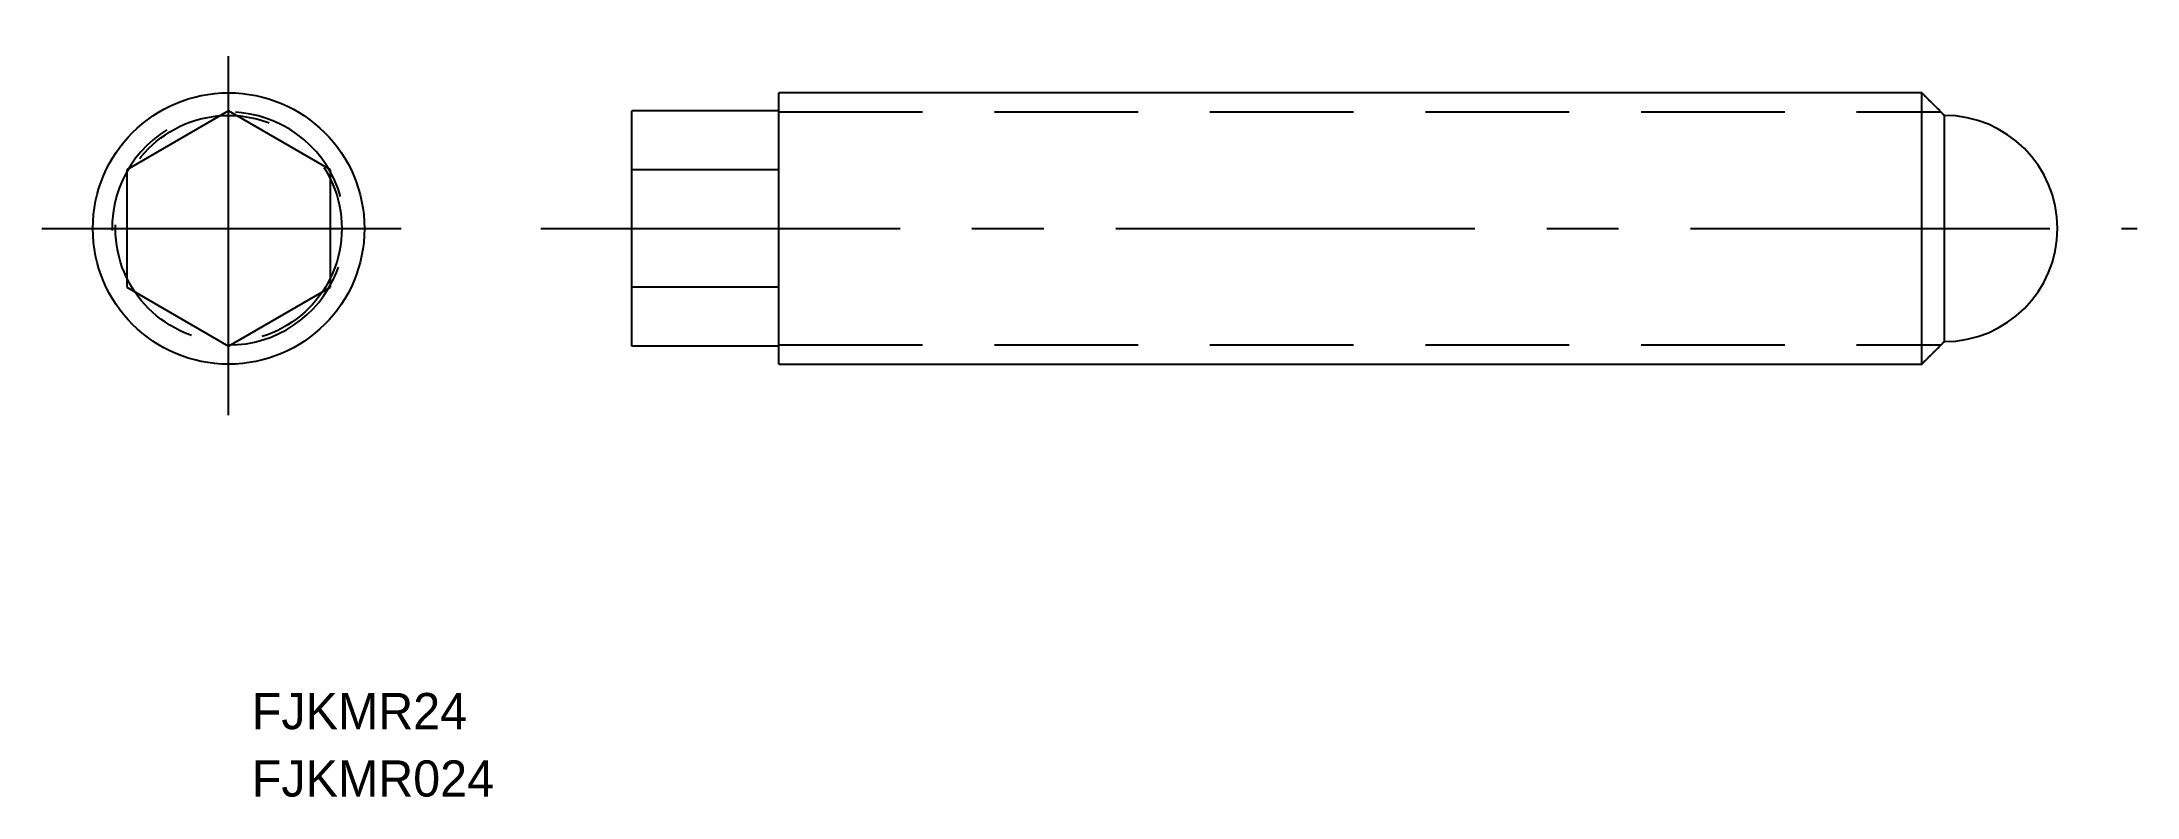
# Model space of a CAD drawing. Extents: x -17 to 169, y 2 to 68.
import ezdxf

# ---------------------------------------------------------------- set-up
doc = ezdxf.new("R2010")
doc.units = 0
doc.linetypes.add('CENTER', pattern=[50.8, 31.75, -6.35, 6.35, -6.35])
doc.linetypes.add('DASHED', pattern=[19.05, 12.7, -6.35])
doc.layers.get('0').update_dxf_attribs({"linetype": 'CONTINUOUS'})
doc.layers.add('CENTER', color=1, linetype='CENTER')
doc.styles.get("Standard").update_dxf_attribs({"font": 'txt', "oblique": 10})

msp = doc.modelspace()

# ---------------------------------------------------------------- linework, layer by layer
at = {"color": 7, "linetype": 'CONTINUOUS'}
for p, q in [((48.62, 39.78), (48.62, 63.78)), ((149.62, 39.78), (149.62, 63.78)), ((0, 62.17), (-9, 56.98)), ((9, 56.98), (0, 62.17)), ((48.62, 62.17), (35.62, 62.17)), ((35.62, 56.98), (35.62, 62.17)), ((151.62, 41.78), (151.62, 61.78)), ((-9, 56.98), (-9, 46.59)), ((9, 46.59), (9, 56.98)), ((48.62, 56.98), (35.62, 56.98)), ((35.62, 46.59), (35.62, 56.98)), ((-9, 46.59), (0, 41.39)), ((0, 41.39), (9, 46.59)), ((48.62, 46.59), (35.62, 46.59)), ((35.62, 41.39), (35.62, 46.59)), ((48.62, 41.39), (35.62, 41.39))]:
    msp.add_line(p, q, dxfattribs=at)
at = {"color": 3, "linetype": 'DASHED'}
for p, q in [((48.62, 62.09), (151.32, 62.09)), ((48.62, 41.48), (151.32, 41.48))]:
    msp.add_line(p, q, dxfattribs=at)
at = {"color": 7}
for points in [[(149.62, 63.78, 0), (148.02, 63.78, 0), (146.42, 63.78, 0), (144.81, 63.78, 0), (143.21, 63.78, 0), (141.61, 63.78, 0), (140, 63.78, 0), (138.4, 63.78, 0), (136.8, 63.78, 0), (135.2, 63.78, 0), (133.59, 63.78, 0), (131.99, 63.78, 0), (130.39, 63.78, 0), (128.78, 63.78, 0), (127.18, 63.78, 0), (125.58, 63.78, 0), (123.97, 63.78, 0), (122.37, 63.78, 0), (120.77, 63.78, 0), (119.16, 63.78, 0), (117.56, 63.78, 0), (115.96, 63.78, 0), (114.35, 63.78, 0), (112.75, 63.78, 0), (111.15, 63.78, 0), (109.54, 63.78, 0), (107.94, 63.78, 0), (106.34, 63.78, 0), (104.74, 63.78, 0), (103.13, 63.78, 0), (101.53, 63.78, 0), (99.93, 63.78, 0), (98.32, 63.78, 0), (96.72, 63.78, 0), (95.12, 63.78, 0), (93.51, 63.78, 0), (91.91, 63.78, 0), (90.31, 63.78, 0), (88.7, 63.78, 0), (87.1, 63.78, 0), (85.5, 63.78, 0), (83.89, 63.78, 0), (82.29, 63.78, 0), (80.69, 63.78, 0), (79.08, 63.78, 0), (77.48, 63.78, 0), (75.88, 63.78, 0), (74.27, 63.78, 0), (72.67, 63.78, 0), (71.07, 63.78, 0), (69.47, 63.78, 0), (67.86, 63.78, 0), (66.26, 63.78, 0), (64.66, 63.78, 0), (63.05, 63.78, 0), (61.45, 63.78, 0), (59.85, 63.78, 0), (58.24, 63.78, 0), (56.64, 63.78, 0), (55.04, 63.78, 0), (53.43, 63.78, 0), (51.83, 63.78, 0), (50.23, 63.78, 0), (48.62, 63.78, 0)], [(151.62, 61.78, 0), (151.59, 61.81, 0), (151.56, 61.84, 0), (151.53, 61.88, 0), (151.5, 61.91, 0), (151.47, 61.94, 0), (151.43, 61.97, 0), (151.4, 62, 0), (151.37, 62.04, 0), (151.34, 62.07, 0), (151.31, 62.1, 0), (151.27, 62.13, 0), (151.24, 62.16, 0), (151.21, 62.19, 0), (151.18, 62.23, 0), (151.15, 62.26, 0), (151.12, 62.29, 0), (151.08, 62.32, 0), (151.05, 62.35, 0), (151.02, 62.38, 0), (150.99, 62.42, 0), (150.96, 62.45, 0), (150.93, 62.48, 0), (150.89, 62.51, 0), (150.86, 62.54, 0), (150.83, 62.58, 0), (150.8, 62.61, 0), (150.77, 62.64, 0), (150.74, 62.67, 0), (150.7, 62.7, 0), (150.67, 62.73, 0), (150.64, 62.77, 0), (150.61, 62.8, 0), (150.58, 62.83, 0), (150.54, 62.86, 0), (150.51, 62.89, 0), (150.48, 62.92, 0), (150.45, 62.96, 0), (150.42, 62.99, 0), (150.39, 63.02, 0), (150.35, 63.05, 0), (150.32, 63.08, 0), (150.29, 63.11, 0), (150.26, 63.15, 0), (150.23, 63.18, 0), (150.2, 63.21, 0), (150.16, 63.24, 0), (150.13, 63.27, 0), (150.1, 63.31, 0), (150.07, 63.34, 0), (150.04, 63.37, 0), (150, 63.4, 0), (149.97, 63.43, 0), (149.94, 63.46, 0), (149.91, 63.5, 0), (149.88, 63.53, 0), (149.85, 63.56, 0), (149.81, 63.59, 0), (149.78, 63.62, 0), (149.75, 63.65, 0), (149.72, 63.69, 0), (149.69, 63.72, 0), (149.66, 63.75, 0), (149.62, 63.78, 0)], [(149.62, 39.78, 0), (149.66, 39.81, 0), (149.69, 39.84, 0), (149.72, 39.88, 0), (149.75, 39.91, 0), (149.78, 39.94, 0), (149.81, 39.97, 0), (149.85, 40, 0), (149.88, 40.04, 0), (149.91, 40.07, 0), (149.94, 40.1, 0), (149.97, 40.13, 0), (150, 40.16, 0), (150.04, 40.19, 0), (150.07, 40.23, 0), (150.1, 40.26, 0), (150.13, 40.29, 0), (150.16, 40.32, 0), (150.2, 40.35, 0), (150.23, 40.38, 0), (150.26, 40.42, 0), (150.29, 40.45, 0), (150.32, 40.48, 0), (150.35, 40.51, 0), (150.39, 40.54, 0), (150.42, 40.58, 0), (150.45, 40.61, 0), (150.48, 40.64, 0), (150.51, 40.67, 0), (150.54, 40.7, 0), (150.58, 40.73, 0), (150.61, 40.77, 0), (150.64, 40.8, 0), (150.67, 40.83, 0), (150.7, 40.86, 0), (150.74, 40.89, 0), (150.77, 40.92, 0), (150.8, 40.96, 0), (150.83, 40.99, 0), (150.86, 41.02, 0), (150.89, 41.05, 0), (150.93, 41.08, 0), (150.96, 41.11, 0), (150.99, 41.15, 0), (151.02, 41.18, 0), (151.05, 41.21, 0), (151.08, 41.24, 0), (151.12, 41.27, 0), (151.15, 41.31, 0), (151.18, 41.34, 0), (151.21, 41.37, 0), (151.24, 41.4, 0), (151.27, 41.43, 0), (151.31, 41.46, 0), (151.34, 41.5, 0), (151.37, 41.53, 0), (151.4, 41.56, 0), (151.43, 41.59, 0), (151.47, 41.62, 0), (151.5, 41.65, 0), (151.53, 41.69, 0), (151.56, 41.72, 0), (151.59, 41.75, 0), (151.62, 41.78, 0)], [(48.62, 39.78, 0), (50.23, 39.78, 0), (51.83, 39.78, 0), (53.43, 39.78, 0), (55.04, 39.78, 0), (56.64, 39.78, 0), (58.24, 39.78, 0), (59.85, 39.78, 0), (61.45, 39.78, 0), (63.05, 39.78, 0), (64.66, 39.78, 0), (66.26, 39.78, 0), (67.86, 39.78, 0), (69.47, 39.78, 0), (71.07, 39.78, 0), (72.67, 39.78, 0), (74.27, 39.78, 0), (75.88, 39.78, 0), (77.48, 39.78, 0), (79.08, 39.78, 0), (80.69, 39.78, 0), (82.29, 39.78, 0), (83.89, 39.78, 0), (85.5, 39.78, 0), (87.1, 39.78, 0), (88.7, 39.78, 0), (90.31, 39.78, 0), (91.91, 39.78, 0), (93.51, 39.78, 0), (95.12, 39.78, 0), (96.72, 39.78, 0), (98.32, 39.78, 0), (99.93, 39.78, 0), (101.53, 39.78, 0), (103.13, 39.78, 0), (104.74, 39.78, 0), (106.34, 39.78, 0), (107.94, 39.78, 0), (109.54, 39.78, 0), (111.15, 39.78, 0), (112.75, 39.78, 0), (114.35, 39.78, 0), (115.96, 39.78, 0), (117.56, 39.78, 0), (119.16, 39.78, 0), (120.77, 39.78, 0), (122.37, 39.78, 0), (123.97, 39.78, 0), (125.58, 39.78, 0), (127.18, 39.78, 0), (128.78, 39.78, 0), (130.39, 39.78, 0), (131.99, 39.78, 0), (133.59, 39.78, 0), (135.2, 39.78, 0), (136.8, 39.78, 0), (138.4, 39.78, 0), (140, 39.78, 0), (141.61, 39.78, 0), (143.21, 39.78, 0), (144.81, 39.78, 0), (146.42, 39.78, 0), (148.02, 39.78, 0), (149.62, 39.78, 0)]]:
    msp.add_polyline3d(points, dxfattribs=at)
at = {"color": 7, "linetype": 'CONTINUOUS'}
msp.add_circle((0, 51.78), 12, dxfattribs=at)
at = {"color": 3, "linetype": 'DASHED'}
msp.add_circle((0, 51.78), 10, dxfattribs=at)
msp.add_arc((0, 51.78), 10.3, 270, 181.011, dxfattribs=at)
at = {"color": 7, "linetype": 'CONTINUOUS'}
for start, end in [(0, 90), (270, 0)]:
    msp.add_arc((151.62, 51.78), 10, start, end, dxfattribs=at)
at = {"layer": 'CENTER', "color": 1, "linetype": 'CENTER'}
for p, q in [((0, 35.28), (0, 68.28)), ((-16.5, 51.78), (16.5, 51.78)), ((27.59, 51.78), (168.65, 51.78))]:
    msp.add_line(p, q, dxfattribs=at)

# ---------------------------------------------------------------- texts
at = {"color": 7, "linetype": 'CONTINUOUS'}
for s, p in [('FJKMR24', (2.05, 7.51)), ('FJKMR024', (2.05, 1.55))]:
    msp.add_text(s, height=3.2, dxfattribs=at).set_placement(p)

doc.saveas('drawing.dxf')
